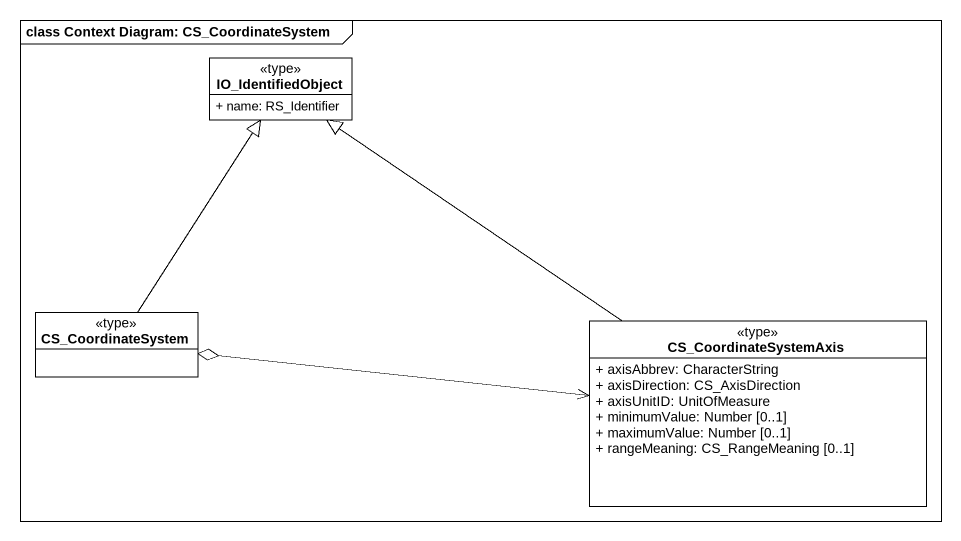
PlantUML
@startuml
mainframe class Context Diagram: CS_CoordinateSystem
hide circle
hide empty members
skinparam classAttributeIconSize 0
class IO_IdentifiedObject <<type>> {
  + name: RS_Identifier
}
class CS_CoordinateSystem <<type>>
class CS_CoordinateSystemAxis <<type>> {
  + axisAbbrev: CharacterString
  + axisDirection: CS_AxisDirection
  + axisUnitID: UnitOfMeasure
  + minimumValue: Number [0..1]
  + maximumValue: Number [0..1]
  + rangeMeaning: CS_RangeMeaning [0..1]
}
CS_CoordinateSystem -up-|> IO_IdentifiedObject
CS_CoordinateSystemAxis -up-|> IO_IdentifiedObject
CS_CoordinateSystemAxis <-left-o CS_CoordinateSystem
@enduml
